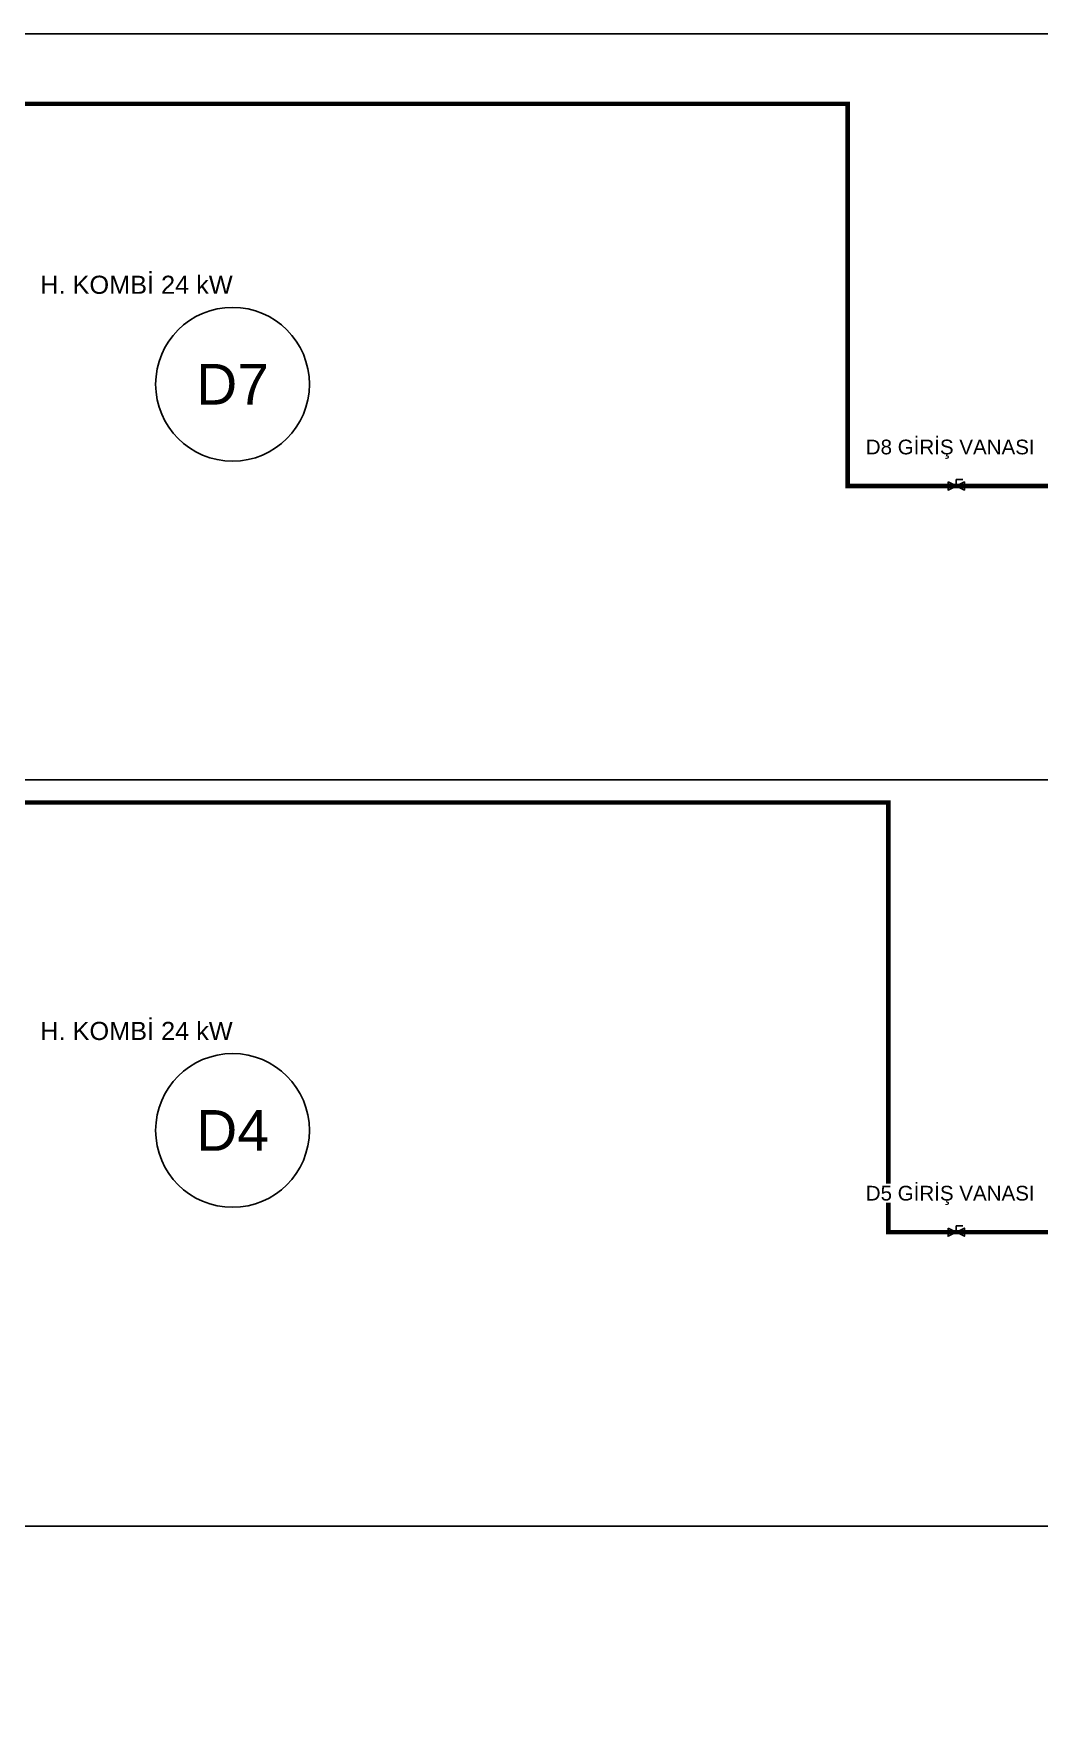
# Model space of a CAD drawing. Header units: centimetres. Extents: x -13133 to 30552, y -2 to 4552.
# Drawn here: x 20212 to 20657, y 913 to 1660 of the extents above; entities that cross this region are included whole.
import ezdxf
from ezdxf.enums import TextEntityAlignment as Align

# ---------------------------------------------------------------- set-up
doc = ezdxf.new("R2010")
doc.units = ezdxf.units.CM
for name, color, linetype in [('MTY-VANA', 1, 'CONTINUOUS'), ('ROTAS-CIHAZ', 135, 'CONTINUOUS'), ('ROTAS-PISSU-KOLONNO', 211, 'CONTINUOUS'), ('ROTAS-SEMA', 8, 'CONTINUOUS'), ('ROTAS-SOGUKSU-BORU', 5, 'CONTINUOUS'), ('ROTAS-VANA', 1, 'CONTINUOUS')]:
    doc.layers.add(name, color=color, linetype=linetype)
doc.styles.add('MTYCAPLT', font='arial.ttf', dxfattribs={"width": 0.65, "height": 1})
doc.styles.add('ROTAS', font='arial.ttf')

# ---------------------------------------------------------------- blocks, each defined once
blk = doc.blocks.new('MTY-KURESEL VANA')
at = {"layer": 'MTY-VANA'}
for p, q in [((0, 0), (0, 8)), ((0, 8), (8, 8))]:
    blk.add_line(p, q, dxfattribs=at)
blk.add_lwpolyline([(-10, 5), (-10, -5), (10, 5), (10, -5), (-10, 5)], dxfattribs=at)
at = {"layer": 'MTY-VANA', "style": 'MTYCAPLT', "width": 0.65}
blk.add_attdef('CAP', text='', height=10, dxfattribs=at).set_placement((-1.1, 0), align=Align.CENTER)

msp = doc.modelspace()

# ---------------------------------------------------------------- linework, layer by layer
at = {"layer": 'ROTAS-PISSU-KOLONNO'}
for centre in [(20300, 1505), (20300, 1175)]:
    msp.add_circle(centre, 34, dxfattribs=at)
at = {"layer": 'ROTAS-SEMA'}
for points in [[(15140, 1660), (22960, 1660)], [(15140, 1330), (22960, 1330)], [(15140, 1000), (22960, 1000)]]:
    msp.add_lwpolyline(points, dxfattribs=at)
at = {"layer": 'ROTAS-SOGUKSU-BORU', "const_width": 2}
for points in [[(15400, 775), (15400, 1629), (20572, 1629), (20572, 1460), (20640, 1460)], [(20640, 1460), (22570, 1460)], [(15520, 775), (15520, 1320), (20590, 1320), (20590, 1130), (20640, 1130)], [(20640, 1130), (22570, 1130)]]:
    msp.add_lwpolyline(points, dxfattribs=at)

# ---------------------------------------------------------------- block references
at = {"layer": 'ROTAS-VANA', "xscale": 0.36, "yscale": 0.36}
for p in [(20620, 1460), (20620, 1130)]:
    msp.add_blockref('MTY-KURESEL VANA', p, dxfattribs=at)

# ---------------------------------------------------------------- texts
at = {"layer": 'ROTAS-CIHAZ', "style": 'ROTAS'}
for p in [(20215, 1545), (20215, 1215)]:
    msp.add_text('H. KOMBİ 24 kW', height=8, dxfattribs=at).set_placement(p)
at = {"layer": 'ROTAS-PISSU-KOLONNO', "style": 'ROTAS'}
for s, p in [('D7', (20300, 1505)), ('D4', (20300, 1175))]:
    msp.add_text(s, height=18, dxfattribs=at).set_placement(p, align=Align.MIDDLE_CENTER)
at = {"layer": 'ROTAS-VANA', "style": 'ROTAS'}
msp.add_text('D8 GİRİŞ VANASI', height=6.5, dxfattribs=at).set_placement((20580, 1474))

# ---------------------------------------------------------------- next in the draw order: wipeouts: each hides what was drawn before it
msp.add_wipeout([(20641.45, 1143), (20579, 1143), (20579, 1151.5), (20641.45, 1151.5)])

# ---------------------------------------------------------------- next in the draw order: texts
msp.add_text('D5 GİRİŞ VANASI', height=6.5, dxfattribs=at).set_placement((20580, 1144))

doc.saveas('drawing.dxf')
